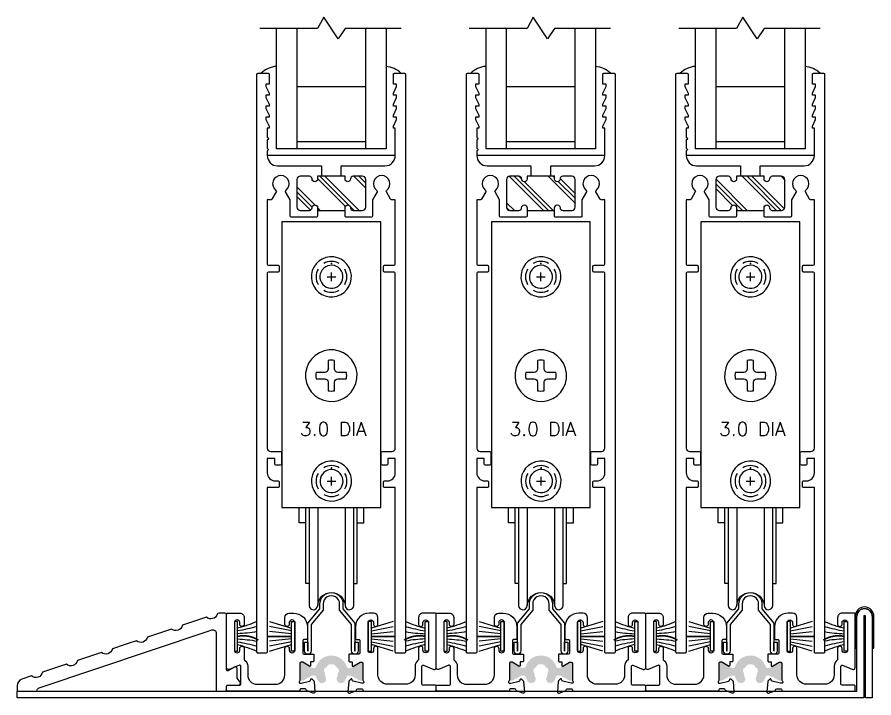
# Model space of a CAD drawing. Extents: x -7.7 to 55.8, y -21.7 to 30.1.
# Drawn here: x 7.82 to 15.62, y 20.43 to 26.63 of the extents above; entities that cross this region are included whole.
import ezdxf
from ezdxf.enums import TextEntityAlignment as Align

# ---------------------------------------------------------------- set-up
doc = ezdxf.new("R2010")
doc.units = 0
doc.header["$LTSCALE"] = 0.25
doc.header["$MEASUREMENT"] = 0
doc.layers.get('0').update_dxf_attribs({"linetype": 'CONTINUOUS'})
for name, color, linetype in [('FRAME', 1, 'CONTINUOUS'), ('GLASS-VINYL', 7, 'CONTINUOUS'), ('HARDWARE', 7, 'CONTINUOUS'), ('HEM COVER', 4, 'CONTINUOUS'), ('I-STRUT', 7, 'CONTINUOUS'), ('RISER', 7, 'CONTINUOUS'), ('SEAL', 7, 'CONTINUOUS'), ('SILL-PAN', 7, 'CONTINUOUS'), ('VENT', 5, 'CONTINUOUS')]:
    doc.layers.add(name, color=color, linetype=linetype)
doc.styles.get("Standard").update_dxf_attribs({"font": 'simplex.shx'})

# ---------------------------------------------------------------- blocks, each defined once
blk = doc.blocks.new('3752 RISER')
at = {"color": 1}
blk.add_lwpolyline([(0.1218843201728106, -0.3641737218113388), (0.09500000000000419, -0.3276602540378466), (0.09500000000000419, -0.2405247913859316, 0.5773502691896355), (0.07100000000000328, -0.2266683849253806), (0.01500000000000234, -0.2590000000000021, -0.5773502691896304), (1.77635683940025e-15, -0.2503397459621564), (-1.77635683940025e-15, 0.2503397459621564, 0.414213562373091), (-0.01600000000000179, 0.2663397459621546), (-0.07014949138756954, 0.2663397459621546, 0.3218493606504528), (-0.08531048291560417, 0.2554528991856433, -0.5303409811657501), (-0.184236502029675, 0.2280456685153265), (-0.4021101889183942, 0.1549996478231659, -0.564932682866004), (-0.5028087322722588, 0.1212386738086391), (-0.7206824191609691, 0.04819265311646426, -0.5649326828659461), (-0.8213809625148336, 0.01443167910195164), (-0.8798903550093886, -0.005184633247994341), (-0.9325035645684343, -0.02282414561415358), (-1.039254649403535, -0.05861434159021606, -0.564932682866004), (-1.1399531927574, -0.09237531560474643), (-1.357826879646109, -0.1654213362969212, -0.5649326828659461), (-1.458525422999974, -0.1991823103114303), (-1.676399109888662, -0.2722283310035944, -0.5649326828660137), (-1.777097653242528, -0.3059893050181106), (-1.865708433547066, -0.3356976419178341, 0.3223425503140719), (-1.907999999999999, -0.3944818034506898), (-1.907999999999999, -0.4436602540378463), (-1.727101774400115, -0.4436602540378463, -0.3249412314732663), (-1.705957363416056, -0.4139764934019734), (-0.1697931056517668, 0.1010498402577316), (-0.1348542167735314, 0.1127637229041678, -0.5124674007691762), (-0.09399999999999942, 0.08337164213773995), (-0.09399999999999942, -0.3858344081262803), (-0.09399999999999942, -0.4336602540378447, 0.4142135623730951), (-0.08399999999999963, -0.4436602540378463), (-0.00999999999999801, -0.4436602540378463, 0.414213562373108), (1.77635683940025e-15, -0.4336602540378447), (1.77635683940025e-15, -0.3996602540378458, -0.4142135623730951), (0.01000000000000156, -0.3896602540378442), (0.1090000000000018, -0.3896602540378442, 0.614985551733185)], format="xyb", close=True, dxfattribs=at)
blk = doc.blocks.new('3749-SILL')
at = {"layer": 'I-STRUT'}
h = blk.add_hatch(color=256, dxfattribs=at)
h.dxf.hatch_style = 1
edge = h.paths.add_edge_path()
edge.add_arc((0.9540000000000077, -0.5239998801021031), 0.06889742808219167, 59.999999999995, 119.9999999999948, ccw=False)
edge.add_line((0.9884487140411125, -0.4643329571275103), (0.985495967123299, -0.4694472648110448))
edge.add_arc((0.9540000000000077, -0.523999880102096), 0.06299193424657525, 30.000000000000625, 59.99999999999619, ccw=False)
edge.add_line((1.008552615291066, -0.4925039129788047), (1.013666922974593, -0.4895511660610055))
edge.add_arc((0.9540000000000077, -0.5239998801021031), 0.06889742808219167, 5.9117155615240335e-12, 30.000000000002785, ccw=False)
edge.add_line((1.022897428082203, -0.523999880102096), (1.01699193424659, -0.523999880102096))
edge.add_arc((0.9540000000000077, -0.523999880102096), 0.06299193424657525, -30.000000000000625, 0, ccw=False)
edge.add_line((1.008552615291066, -0.5554958472253873), (1.013666922974593, -0.5584485941432007))
edge.add_arc((0.9540000000000077, -0.5239998801021031), 0.06889742808219167, 323.1301023541607, 329.99999999999716, ccw=False)
edge.add_arc((1.040613909589055, -0.588960312293878), 0.03936995890410953, 143.1301023541601, 323.1301023541457)
edge.add_arc((0.9540000000000077, -0.5239998801021031), 0.1476373458904107, 323.1301023541566, 343.8304322988947)
edge.add_arc((1.103359578905156, -0.5673068348966197), 0.007873991780821906, 90, 163.8304322988909, ccw=False)
edge.add_line((1.103359578905156, -0.5594328431158004), (1.125148285231191, -0.5594328431158004))
edge.add_arc((1.125148285231191, -0.5909288102390864), 0.03149596712328762, 60.00000000001222, 90, ccw=False)
edge.add_line((1.140896268792829, -0.5636525025935555), (1.213589360971767, -0.6056218789312968))
edge.add_arc((1.21752635686218, -0.5988028020199128), 0.007873991780821906, 239.9999999999947, 270)
edge.add_line((1.21752635686218, -0.606676793800732), (1.225652716438361, -0.606676793800732))
edge.add_arc((1.225652716438361, -0.5909288102390864), 0.01574798356164381, 270, 360)
edge.add_line((1.241400700000014, -0.5909288102390864), (1.241400700000014, -0.4570709499651144))
edge.add_arc((1.225652716438361, -0.4570709499651144), 0.01574798356164381, 0, 90)
edge.add_line((1.225652716438361, -0.4413229664034688), (1.217526356862166, -0.4413229664034759))
edge.add_arc((1.217526356862166, -0.4491969581842881), 0.007873991780821906, 90, 119.9999999999416)
edge.add_line((1.213589360971767, -0.4423778812729111), (1.140896268792829, -0.4843472576106365))
edge.add_arc((1.125148285231191, -0.4570709499651144), 0.03149596712328762, 270, 299.9999999999958, ccw=False)
edge.add_line((1.125148285231191, -0.4885669170883986), (1.103359578905156, -0.4885669170883986))
edge.add_arc((1.103359578905156, -0.4806929253075793), 0.007873991780821906, 196.1695677010595, 270, ccw=False)
edge.add_arc((0.9540000000000077, -0.5239998801021031), 0.1476373458904107, 16.16956770111066, 90)
edge.add_arc((0.9540000000000077, -0.5239998801021031), 0.1476373458904107, 90, 163.8304322988893)
edge.add_arc((0.8046404210948594, -0.4806929253075793), 0.007873991780821906, 270, 343.8304322989405, ccw=False)
edge.add_line((0.8046404210948594, -0.4885669170883986), (0.7828517147688245, -0.4885669170883986))
edge.add_arc((0.7828517147688245, -0.4570709499651144), 0.03149596712328762, 239.9999999999818, 270, ccw=False)
edge.add_line((0.7671037312071718, -0.4843472576106365), (0.6944106390282485, -0.4423778812729111))
edge.add_arc((0.6904736431378353, -0.4491969581842881), 0.007873991780821906, 59.99999999996886, 90)
edge.add_line((0.6904736431378353, -0.4413229664034688), (0.6823472835616542, -0.4413229664034759))
edge.add_arc((0.6823472835616542, -0.4570709499651144), 0.01574798356164381, 90, 180)
edge.add_line((0.6665993000000014, -0.4570709499651144), (0.6665993000000014, -0.5909288102390864))
edge.add_arc((0.6823472835616542, -0.5909288102390864), 0.01574798356164381, 180, 270)
edge.add_line((0.6823472835616542, -0.606676793800732), (0.6904736431378353, -0.606676793800732))
edge.add_arc((0.6904736431378353, -0.5988028020199128), 0.007873991780821906, 270, 300.0000000000052)
edge.add_line((0.6944106390282485, -0.6056218789312968), (0.767103731207186, -0.5636525025935555))
edge.add_arc((0.7828517147688245, -0.5909288102390864), 0.03149596712328762, 90, 119.9999999999878, ccw=False)
edge.add_line((0.7828517147688245, -0.5594328431158004), (0.8046404210948594, -0.5594328431158004))
edge.add_arc((0.8046404210948594, -0.5673068348966197), 0.007873991780821906, 16.1695677011092, 90, ccw=False)
edge.add_arc((0.9540000000000077, -0.5239998801021031), 0.1476373458904107, 196.1695677011054, 216.8698976458435)
edge.add_arc((0.8673860904109603, -0.588960312293878), 0.03936995890410953, 216.8698976458544, 396.8698976458398)
edge.add_arc((0.9540000000000077, -0.5239998801021031), 0.06889742808219167, 209.9999999999977, 216.8698976458392, ccw=False)
edge.add_line((0.8943330770254221, -0.5584485941431936), (0.8994473847089637, -0.5554958472253873))
edge.add_arc((0.9540000000000077, -0.523999880102096), 0.06299193424657525, 180, 210.000000000007, ccw=False)
edge.add_line((0.8910080657534394, -0.523999880102096), (0.8851025719178125, -0.523999880102096))
edge.add_arc((0.9540000000000077, -0.5239998801021031), 0.06889742808219167, 149.9999999999972, 179.9999999999941, ccw=False)
edge.add_line((0.8943330770254221, -0.4895511660610055), (0.8994473847089637, -0.4925039129788047))
edge.add_arc((0.9540000000000077, -0.523999880102096), 0.06299193424657525, 119.99999999999261, 149.999999999993, ccw=False)
edge.add_line((0.9225040328767307, -0.4694472648110448), (0.9195512859589172, -0.4643329571275103))
for points in [[(0.5300000000000011, -0.5540004872134574), (0.5300000000000011, -0.3659999999999997), (0.5300000000000153, -0.3119999999999976, -0.414213562373095), (0.5500000000000114, -0.2920000000000016), (0.5505000000000138, -0.2920000000000087, -0.4142135623732017), (0.5700000000000216, -0.3114999999999952), (0.5699999999999363, -0.3275000000000006, 0.4142135623732224), (0.5944999999999254, -0.3520000000000039), (0.5954999999999302, -0.3519999999999897, 0.414213562373095), (0.6199999999999193, -0.3275000000000006), (0.6200000000000045, -0.0764999999999958, 0.4142135623730526), (0.5955000000000155, -0.05200000000000671), (0.5945000000000107, -0.0519999999999925, 0.4142135623730949), (0.5700000000000216, -0.07650000000001), (0.5700000000000358, -0.09250000000000114, -0.4142135623733084), (0.5505000000000138, -0.112000000000009), (0.549500000000009, -0.1119999999999948, -0.4142135623733084), (0.5300000000000011, -0.09250000000000114), (0.5300000000000011, -0.03000000000000114, -0.414213562373017), (0.5700000000000074, 0.009999999999990905), (0.5927576328495547, 0.009999999999990905), (0.610000000000003, 0.009999999999990905, -0.4142135623731044), (0.735000000000003, -0.1150000000000126), (0.7349999999999994, -0.2199999999999989, -0.4142135623736153), (0.7249999999999943, -0.2299999999999969), (0.7050000000000125, -0.2299999999999969, 0.4142135623737195), (0.6949999999999932, -0.2400000000000091), (0.6950000000000216, -0.3549999999999969, 0.414213562372991), (0.7050000000000125, -0.365000000000002), (0.7950155772184502, -0.3650000000000091), (0.7950155772184644, -0.4250000000000043, -0.4142135623736153), (0.7850155772184593, -0.4350000000000023), (0.7649845850430097, -0.4350000000000023), (0.7649845850429955, -0.4678652431251606, -0.5855240683197985), (0.7530129458922943, -0.4745834136928337), (0.6932613134322736, -0.4381108614683598, 0.1378721067474893), (0.6871101301893816, -0.4363818418366989), (0.6784052314997382, -0.436381841836706, 0.414213562373095), (0.6665989560165713, -0.448188117319873), (0.6665989560165713, -0.599811642884335, -0.213421765283858), (0.6626635308555109, -0.6086115210648249, 0.6885002580693733), (0.6705343811776316, -0.6292176747285172), (0.6768509058451855, -0.6292176747285101, 0.06554346281524685), (0.6799065947919587, -0.6288153856468188), (0.7557098215109761, -0.6085039722637777, 0.2679491924307935), (0.7640581189656785, -0.6001556748090753), (0.7652527777641325, -0.5956971474755353, -0.5773502691896111), (0.778420967001594, -0.5921687418035848), (0.7927361969683915, -0.6064839717703894, -0.1763269807084598), (0.7961492485542294, -0.6138032845162744), (0.8042939102109443, -0.7068971932408363, -0.5486187866267667), (0.7884945771375129, -0.7190204479001654), (0.7329722902087639, -0.6988119881197026, -0.2637246696229036), (0.7254171660954682, -0.6899510977373229, 0.3595082375522588), (0.7138240579492532, -0.6803782018222595), (0.6784052314997382, -0.6803782018222524, 0.4142135623732713), (0.6665989560165713, -0.6921844773054335), (0.6665989560165713, -0.7000004872134671), (0.01000000000000512, -0.70000048721346, -0.4142135623733031), (0, -0.6900004872134691), (0, -0.656000487213463, -0.4142135623734073), (0.01000000000000512, -0.646000487213465), (0.1200000000000045, -0.6460004872134721, 0.414213562372991), (0.1299999999999955, -0.6360004872134599), (0.1299999999999955, -0.4746324154477151, 0.5285491067761589), (0.1163456096550419, -0.4653240626822353), (0.02184702455195975, -0.5024235072041847, -0.5285491067762694), (1.4210854715202e-14, -0.4875301427794199), (0, 0, -0.4142135623734073), (0.01000000000000512, 0.00999999999999801), (0.1200000000000045, 0.01000000000000512, -0.414213562373147), (0.1599999999999966, -0.03000000000000114), (0.1599999999999966, -0.09250000000000114, -0.4142135623731486), (0.140500000000003, -0.1120000000000019), (0.1394999999999982, -0.1119999999999948, -0.4142135623732018), (0.1200000000000045, -0.09249999999999403), (0.1200000000000045, -0.0764999999999958, 0.4142135623732225), (0.09550000000000125, -0.0519999999999996), (0.09450000000001069, -0.05200000000000671, 0.414213562373095), (0.06999999999999318, -0.0764999999999958), (0.07000000000007844, -0.3275000000000006, 0.4142135623732648), (0.09450000000008174, -0.3520000000000039), (0.09550000000008652, -0.3520000000000039, 0.4142135623732649), (0.1200000000000898, -0.3275000000000006), (0.1200000000000045, -0.3114999999999952, -0.4142135623731485), (0.1394999999999982, -0.2919999999999945), (0.1400000000000006, -0.2920000000000016, -0.414213562373043), (0.1599999999999966, -0.3119999999999976), (0.1599999999999966, -0.4147658972593291, -0.2504916501726727), (0.1920000000000073, -0.474632415447708), (0.1920000000000073, -0.5530004872134668, 0.4142135623731071), (0.277000000000001, -0.6380004872134695), (0.4450000000000216, -0.6380004872134624, 0.4142135623730828), (0.5300000000000296, -0.5530004872134597)], [(1.378000000000014, -0.5540004872134574), (1.378000000000014, -0.3659999999999997), (1.378, -0.3119999999999976, 0.414213562373095), (1.358000000000004, -0.2920000000000016), (1.357500000000002, -0.2920000000000087, 0.4142135623732017), (1.337999999999994, -0.3114999999999952), (1.338000000000079, -0.3275000000000006, -0.4142135623732224), (1.31350000000009, -0.3520000000000039), (1.312500000000085, -0.3519999999999897, -0.414213562373095), (1.288000000000096, -0.3275000000000006), (1.288000000000011, -0.0764999999999958, -0.4142135623730526), (1.3125, -0.05200000000000671), (1.313500000000005, -0.0519999999999925, -0.4142135623730949), (1.337999999999994, -0.07650000000001), (1.33799999999998, -0.09250000000000114, 0.4142135623733084), (1.357500000000002, -0.112000000000009), (1.358500000000006, -0.1119999999999948, 0.4142135623733084), (1.378000000000014, -0.09250000000000114), (1.378000000000014, -0.03000000000000114, 0.414213562373017), (1.338000000000008, 0.009999999999990905), (1.315242367150461, 0.009999999999990905), (1.298000000000012, 0.009999999999990905, 0.4142135623731044), (1.173000000000012, -0.1150000000000126), (1.173000000000016, -0.2199999999999989, 0.4142135623736153), (1.183000000000021, -0.2299999999999969), (1.203000000000003, -0.2299999999999969, -0.4142135623737195), (1.213000000000022, -0.2400000000000091), (1.212999999999994, -0.3549999999999969, -0.414213562372991), (1.203000000000003, -0.365000000000002), (1.112984422781565, -0.3650000000000091), (1.112984422781551, -0.4250000000000043, 0.4142135623736153), (1.122984422781556, -0.4350000000000023), (1.143015414957006, -0.4350000000000023), (1.14301541495702, -0.4678652431251606, 0.5855240683197985), (1.154987054107721, -0.4745834136928337), (1.214738686567742, -0.4381108614683598, -0.1378721067474893), (1.220889869810634, -0.4363818418366989), (1.229594768500277, -0.436381841836706, -0.414213562373095), (1.241401043983444, -0.448188117319873), (1.241401043983444, -0.599811642884335, 0.213421765283858), (1.245336469144505, -0.6086115210648249, -0.6885002580693733), (1.237465618822384, -0.6292176747285172), (1.23114909415483, -0.6292176747285101, -0.06554346281524685), (1.228093405208057, -0.6288153856468188), (1.152290178489039, -0.6085039722637777, -0.2679491924307935), (1.143941881034337, -0.6001556748090753), (1.142747222235883, -0.5956971474755353, 0.5773502691896111), (1.129579032998421, -0.5921687418035848), (1.115263803031624, -0.6064839717703894, 0.1763269807084598), (1.111850751445786, -0.6138032845162744), (1.103706089789071, -0.7068971932408363, 0.5486187866267667), (1.119505422862503, -0.7190204479001654), (1.175027709791252, -0.6988119881197026, 0.2637246696229036), (1.182582833904547, -0.6899510977373229, -0.3595082375522588), (1.194175942050762, -0.6803782018222595), (1.229594768500277, -0.6803782018222524, -0.4142135623732713), (1.241401043983444, -0.6921844773054335), (1.241401043983444, -0.7000004872134671), (1.89800000000001, -0.70000048721346, 0.4142135623733031), (1.908000000000015, -0.6900004872134691), (1.908000000000015, -0.656000487213463, 0.4142135623734073), (1.89800000000001, -0.646000487213465), (1.788000000000011, -0.6460004872134721, -0.414213562372991), (1.77800000000002, -0.6360004872134599), (1.77800000000002, -0.4746324154477151, -0.5285491067761589), (1.791654390344974, -0.4653240626822353), (1.886152975448056, -0.5024235072041847, 0.5285491067762694), (1.908000000000001, -0.4875301427794199), (1.908000000000015, 0, 0.4142135623734073), (1.89800000000001, 0.00999999999999801), (1.788000000000011, 0.01000000000000512, 0.414213562373147), (1.748000000000019, -0.03000000000000114), (1.748000000000019, -0.09250000000000114, 0.4142135623731486), (1.767500000000013, -0.1120000000000019), (1.768500000000017, -0.1119999999999948, 0.4142135623732018), (1.788000000000011, -0.09249999999999403), (1.788000000000011, -0.0764999999999958, -0.4142135623732225), (1.812500000000014, -0.0519999999999996), (1.813500000000005, -0.05200000000000671, -0.414213562373095), (1.838000000000022, -0.0764999999999958), (1.837999999999937, -0.3275000000000006, -0.4142135623732648), (1.813499999999934, -0.3520000000000039), (1.812499999999929, -0.3520000000000039, -0.4142135623732649), (1.787999999999926, -0.3275000000000006), (1.788000000000011, -0.3114999999999952, 0.4142135623731485), (1.768500000000017, -0.2919999999999945), (1.768000000000015, -0.2920000000000016, 0.414213562373043), (1.748000000000019, -0.3119999999999976), (1.748000000000019, -0.4147658972593291, 0.2504916501726727), (1.716000000000008, -0.474632415447708), (1.716000000000008, -0.5530004872134668, -0.4142135623731071), (1.631000000000014, -0.6380004872134695), (1.462999999999994, -0.6380004872134624, -0.4142135623730828), (1.377999999999986, -0.5530004872134597)]]:
    blk.add_lwpolyline(points, format="xyb")
blk = doc.blocks.new('3310-Thermal Mammoth B Rail')
at = {"linetype": 'Continuous'}
h = blk.add_hatch(dxfattribs=at)
h.set_pattern_fill('PLAST', angle=45, style=0)
h.set_pattern_definition([(45, (0, 0), (-0.1767766952966369, 0.1767766952966369), []), (45, (-0.02209708691207961, 0.02209708691207961), (-0.1767766952966369, 0.1767766952966369), []), (45, (-0.04419417382415922, 0.04419417382415922), (-0.1767766952966369, 0.1767766952966369), [])])
h.paths.add_polyline_path([(-0.1499999999999915, 0.3239999999999981), (-0.1509999999999962, 0.3239999999999945, -0.4142135623731167), (-0.1749999999999972, 0.347999999999999), (-0.1749999999999972, 0.3740000000000094), (-0.2819999999999965, 0.3740000000000094, 0.4142135623730951), (-0.3130000000000024, 0.3430000000000035), (-0.3130000000000024, 0.09300000000000352, 0.4142135623731119), (-0.2819999999999965, 0.06199999999999761), (-0.2000000000000028, 0.06199999999999761, 0.4142135623730743), (-0.1749999999999972, 0.0870000000000033), (-0.1749999999999972, 0.08800000000000097, -0.414213562373095), (-0.1509999999999962, 0.1120000000000019), (-0.1499999999999915, 0.1119999999999983, -0.4142135623730742), (-0.125, 0.0870000000000033), (-0.125, 0.06199999999999761), (0.125, 0.06199999999999761), (0.125, 0.0870000000000033, -0.4142135623730951), (0.1499999999999915, 0.1120000000000019), (0.1509999999999962, 0.1120000000000019, -0.414213562373095), (0.1749999999999972, 0.08800000000000097), (0.1749999999999972, 0.0870000000000033, 0.414213562373095), (0.2000000000000028, 0.06199999999999761), (0.2819999999999965, 0.06199999999999761, 0.4142135623731117), (0.3130000000000024, 0.09299999999999642), (0.3130000000000024, 0.3430000000000035, 0.4142135623730951), (0.2819999999999965, 0.3740000000000094), (0.1749999999999972, 0.3740000000000094), (0.1749999999999972, 0.347999999999999, -0.414213562373095), (0.1509999999999962, 0.3239999999999981), (0.1499999999999915, 0.3239999999999981, -0.4142135623730743), (0.125, 0.3490000000000038), (0.125, 0.3740000000000094), (-0.125, 0.3740000000000094), (-0.125, 0.3490000000000038, -0.4142135623730951)])
at = {"color": 7}
for p, q in [((-0.125, 0.3740000000000094), (0.125, 0.3740000000000094)), ((0.125, 0.06199999999999761), (-0.125, 0.06199999999999761))]:
    blk.add_line(p, q, dxfattribs=at)
at = {"ltscale": 0.25}
blk.add_lwpolyline([(-0.08850000000000824, 0.3739999999999909), (-0.08850000000000928, 0.4679999999999939), (-0.4875000000000016, 0.4679999999999946, -0.414213562373095), (-0.5815000000000019, 0.561999999999995), (-0.5815000000000028, 0.810999999999992), (-0.5635000000000021, 0.8109999999999937), (-0.5635000000000021, 0.8309999999999933), (-0.5935000000000015, 0.8909999999999938), (-0.5935000000000015, 0.9109999999999934), (-0.5635000000000021, 0.9109999999999934), (-0.5635000000000021, 0.9309999999999929), (-0.5935000000000015, 0.9909999999999934), (-0.5935000000000015, 1.010999999999993), (-0.5635000000000021, 1.010999999999994), (-0.5635000000000021, 1.030999999999993), (-0.5935000000000015, 1.090999999999994), (-0.5935000000000015, 1.110999999999994), (-0.5635000000000021, 1.110999999999994), (-0.5635000000000021, 1.130999999999993), (-0.5935000000000015, 1.190999999999994), (-0.5935000000000015, 1.210999999999993), (-0.5635000000000021, 1.210999999999993), (-0.5635000000000021, 1.300999999999997, 0.4142135623731054), (-0.5735000000000028, 1.310999999999996), (-0.6655000000000024, 1.310999999999991, 0.4142135623730803), (-0.6755000000000013, 1.300999999999991), (-0.6755000000000022, -3.960000000000006, 0.414213562373095), (-0.6655000000000024, -3.970000000000006), (-0.5915000000000026, -3.970000000000006, 0.4142135623730976), (-0.5815000000000028, -3.960000000000006), (-0.5815000000000028, -2.462000000000005), (-0.483500000000002, -2.462000000000008, 0.414213562373095), (-0.4735000000000023, -2.452000000000008), (-0.4735000000000023, -2.410000000000008, 0.414213562373095), (-0.483500000000002, -2.400000000000008), (-0.5095000000000036, -2.400000000000008, -0.414213562373095), (-0.5815000000000037, -2.328000000000008), (-0.5815000000000028, -2.195000000000007), (-0.5135000000000032, -2.195000000000008), (-0.5135000000000032, -2.248000000000008, 0.414213562373095), (-0.5035000000000034, -2.258000000000008), (-0.4635000000000025, -2.258000000000008, 0.414213562373095), (-0.4535000000000027, -2.248000000000008), (-0.4535000000000027, -2.143000000000007, 0.414213562373095), (-0.4635000000000025, -2.133000000000007), (-0.5505000000000013, -2.133000000000007, -0.4142135623730948), (-0.5815000000000019, -2.102000000000007), (-0.5815000000000028, -0.5090000000000048, -0.414213562373095), (-0.571500000000003, -0.499000000000005), (-0.4835000000000029, -0.4990000000000059, 0.4142135623730955), (-0.4735000000000031, -0.4890000000000061), (-0.4735000000000031, -0.4470000000000072, 0.4142135623730948), (-0.4835000000000029, -0.4370000000000074), (-0.5715000000000039, -0.4370000000000065, -0.4142135623730883), (-0.5815000000000028, -0.4270000000000067), (-0.5815000000000028, 0.1595077321642071), (-0.5472735026918985, 0.1595077321642089, 0.267949192431105), (-0.5386132486540545, 0.1645077321642079), (-0.4997048575403289, 0.2318990424139455, 0.3800824376758116), (-0.5023809808042747, 0.2449109197770021, -3.009940464806434), (-0.4126190191957226, 0.2449109197769959, 0.3800824376759228), (-0.4152951424596649, 0.2318990424139278), (-0.3735000000000026, 0.1595077321642124), (-0.3735000000000017, 0.009999999999991793, 0.414213562373095), (-0.3635000000000019, -7.993605777301127e-15), (-0.1335000000000015, -7.993605777301127e-15, 0.414213562373095), (-0.1235000000000017, 0.009999999999991793), (-0.1235000000000026, 0.08699999999999175, 0.4142135623731159), (-0.1485000000000012, 0.1119999999999912, 0.4142135623730846), (-0.1735000000000007, 0.08699999999999175, -0.4142135623730742), (-0.198500000000001, 0.06199999999999317), (-0.2805000000000026, 0.06199999999999228, -0.4142135623730909), (-0.3115000000000032, 0.09299999999999198), (-0.3115000000000023, 0.3429999999999946, -0.414213562373095), (-0.2805000000000026, 0.3739999999999943), (-0.198500000000001, 0.3739999999999943, -0.4142135623730846), (-0.1735000000000015, 0.3489999999999931, 0.414213562373095), (-0.1485000000000012, 0.3239999999999927, 0.4142135623730742), (-0.1235000000000026, 0.3489999999999931), (-0.1235000000000026, 0.3739999999999943), (0.001499999999997392, 0.3739999999999943), (0.1264999999999974, 0.3739999999999943), (0.1264999999999983, 0.3489999999999931, 0.4142135623730742), (0.1514999999999969, 0.3239999999999927, 0.414213562373095), (0.1764999999999972, 0.3489999999999949, -0.4142135623730638), (0.2014999999999967, 0.3739999999999943), (0.2834999999999974, 0.3739999999999943, -0.4142135623730867), (0.314499999999998, 0.3429999999999946), (0.314499999999998, 0.09299999999999198, -0.414213562373095), (0.2834999999999983, 0.06199999999999317), (0.2014999999999967, 0.06199999999999228, -0.414213562373095), (0.1764999999999972, 0.08699999999999086, 0.4142135623730846), (0.1514999999999995, 0.1119999999999921, 0.4142135623731159), (0.1264999999999974, 0.08699999999999175), (0.1264999999999974, 0.009999999999991793, 0.414213562373095), (0.1364999999999972, -7.993605777301127e-15), (0.3664999999999976, -6.217248937900877e-15, 0.414213562373095), (0.3764999999999974, 0.00999999999999357), (0.3764999999999974, 0.1595077321642107), (0.4182951424596704, 0.2318990424139438, 0.3800824376758462), (0.4156190191957254, 0.2449109197770012, -3.009940464806486), (0.5053809808042748, 0.2449109197769959, 0.3800824376759271), (0.5027048575403334, 0.2318990424139287), (0.541613248654051, 0.1645077321642079, 0.267949192431099), (0.550273502691895, 0.1595077321642089), (0.5844999999999976, 0.1595077321642071), (0.5844999999999976, -0.4270000000000067, -0.4142135623730883), (0.5744999999999978, -0.4370000000000065), (0.4864999999999986, -0.4370000000000074, 0.4142135623730949), (0.4764999999999988, -0.4470000000000072), (0.4764999999999988, -0.4890000000000061, 0.4142135623730955), (0.4864999999999986, -0.4990000000000059), (0.5744999999999978, -0.499000000000005, -0.414213562373095), (0.5844999999999976, -0.5090000000000048), (0.5844999999999976, -2.102000000000007, -0.414213562373095), (0.5534999999999979, -2.133000000000007), (0.4664999999999981, -2.133000000000007, 0.414213562373095), (0.4564999999999984, -2.143000000000007), (0.4564999999999975, -2.248000000000008, 0.414213562373095), (0.4664999999999973, -2.258000000000008), (0.5064999999999982, -2.258000000000008, 0.414213562373095), (0.516499999999998, -2.248000000000008), (0.516499999999998, -2.195000000000008), (0.5844999999999985, -2.195000000000007), (0.5844999999999985, -2.328000000000008, -0.4142135623730987), (0.5124999999999984, -2.400000000000008), (0.4864999999999986, -2.400000000000008, 0.414213562373095), (0.4764999999999988, -2.410000000000008), (0.4764999999999988, -2.452000000000008, 0.414213562373095), (0.4864999999999986, -2.462000000000008), (0.5844999999999985, -2.462000000000011), (0.5844999999999985, -3.960000000000006, 0.414213562373095), (0.5944999999999983, -3.970000000000006), (0.6684999999999981, -3.970000000000007, 0.4142135623730976), (0.6784999999999979, -3.960000000000007), (0.6784999999999988, 1.300999999999993, 0.4142135623730878), (0.668499999999999, 1.310999999999993), (0.5764999999999976, 1.310999999999995, 0.414213562373095), (0.5664999999999978, 1.300999999999995), (0.5664999999999978, 1.210999999999993), (0.596499999999998, 1.210999999999993), (0.596499999999998, 1.190999999999994), (0.5664999999999978, 1.130999999999993), (0.5664999999999978, 1.110999999999994), (0.596499999999998, 1.110999999999994), (0.596499999999998, 1.090999999999994), (0.5664999999999978, 1.030999999999993), (0.5664999999999978, 1.010999999999994), (0.596499999999998, 1.010999999999995), (0.596499999999998, 0.9909999999999934), (0.5664999999999978, 0.9309999999999929), (0.5664999999999978, 0.9109999999999934), (0.596499999999998, 0.9109999999999943), (0.596499999999998, 0.8909999999999938), (0.5664999999999978, 0.8309999999999933), (0.5664999999999978, 0.8109999999999937), (0.5844999999999976, 0.8109999999999937), (0.5844999999999976, 0.7256280083870292, 0.9999999999999999), (0.5844999999999976, 0.7056280083870297), (0.5844999999999985, 0.6256280083870296, 1.000000000000089), (0.5844999999999985, 0.60562800838703), (0.5844999999999985, 0.5619999999999941, -0.4142135623730924), (0.4904999999999982, 0.4679999999999938), (0.0914999999999897, 0.4679999999999885), (0.0914999999999897, 0.3739999999999909)], format="xyb", dxfattribs=at)
blk = doc.blocks.new('FW1020 STD SILL')
blk.add_lwpolyline([(0.07500000000000043, 0.4569999999999999, 0.9999999999999999), (-0.0750000000000004, 0.4569999999999963), (-0.07500000000000662, 0.4022826534041937), (-0.1840000000000039, 0.2723815118114272), (-0.1839999999999986, 0.03000000000000203, -1.000000000000015), (-0.2440000000000013, 0.03000000000000136), (-0.2440000000000007, 0.1090000000000004), (-0.2141000000000004, 0.1090000000000009), (-0.2139999999999986, 0.02700000000000014), (-0.214000000000004, 0.2833006188394132), (-0.1050000000000058, 0.4132017604321812), (-0.1050000000000004, 0.4569999999999999, -0.9999999999999999), (0.1050000000000004, 0.4569999999999999), (0.1049999999999986, 0.4132017604321812), (0.2139999999999969, 0.2833006188394132), (0.2139999999999986, 0.02700000000000014), (0.2140999999999981, 0.1090000000000009), (0.2440000000000007, 0.1090000000000004), (0.2440000000000015, 0.03000000000000136, -1.000000000000015), (0.1839999999999986, 0.03000000000000203), (0.1840000000000037, 0.2723815118114272), (0.07499999999999996, 0.4022826534041934)], format="xyb", close=True)
blk = doc.blocks.new('*U189')
for centre, radius, start, end in [((-0.3456614405128079, 1.446055815296801), 1.422404093784139, 285.3136702624448, 292.8214144479464), ((-0.2202649663383273, 1.53878803912885), 1.510267829402409, 279.538423978836, 286.3954961937401), ((-0.03986307727213137, 1.474276594270555), 1.452454437504463, 272.7569915361263, 279.746918198637), ((-0.03986307727213002, -1.474276594270551), 1.452454437504459, 80.25308180136291, 87.24300846387358), ((-0.2202649663383308, -1.538788039128859), 1.510267829402417, 73.6045038062596, 80.46157602116375), ((-0.3456614405128081, -1.446055815296816), 1.422404093784152, 67.17858555205363, 74.68632973755558)]:
    blk.add_arc(centre, radius, start, end)
at = {"layer": 'SEAL'}
blk.add_lwpolyline([(1.759824107611761e-15, -0.1350000000000016), (1.653273178848947e-17, 0.1350000000000016), (0.03000000000000293, 0.1350000000000016), (0.0300000000000029, -0.1350000000000016)], close=True, dxfattribs=at)
at = {"layer": 'SEAL', "const_width": 0.015}
blk.add_lwpolyline([(0.0300000000000058, -6.661338147750939e-16, 0.1939324845919353), (0.2191350432854356, 0.03424964009469217)], format="xyb", dxfattribs=at)
at = {"flags": 9}
for tag, p in [('FLEETWOOD_PART_#', (-0.0005562457240841923, -0.2486722113120052)), ('MANUFACTURER_PART_#', (8.517492267046123e-16, -0.1988058451557535))]:
    blk.add_attdef(tag, p, '', height=0.03125, dxfattribs=at)
blk = doc.blocks.new('*U190')
for centre, radius, start, end in [((-0.3492584894875415, 1.474148895770648), 1.450455084447307, 285.1576319791416, 292.5923982131128), ((-0.2228354374215071, 1.570466562723399), 1.541936727261103, 279.4375583034989, 286.2238277821285), ((-0.04061357819345077, 1.505966933098648), 1.484144396822642, 272.7270850643268, 279.6419605053924), ((-0.04061357819344935, -1.505966933098648), 1.48414439682264, 80.35803949460764, 87.2729149356732), ((-0.2228354374215036, -1.570466562723407), 1.541936727261109, 73.7761722178715, 80.56244169650127), ((-0.3492584894875398, -1.474148895770659), 1.450455084447316, 67.40760178688728, 74.84236802085883)]:
    blk.add_arc(centre, radius, start, end)
at = {"layer": 'SEAL'}
blk.add_lwpolyline([(1.759824107611761e-15, -0.1350000000000016), (1.653273178848947e-17, 0.1350000000000016), (0.03000000000000293, 0.1350000000000016), (0.0300000000000029, -0.1350000000000016)], close=True, dxfattribs=at)
at = {"layer": 'SEAL', "const_width": 0.015}
blk.add_lwpolyline([(0.0300000000000058, -6.661338147750939e-16, 0.1920303470855439), (0.2210696250485103, 0.03424964009469217)], format="xyb", dxfattribs=at)
at = {"flags": 9}
for tag, p in [('FLEETWOOD_PART_#', (-0.0005562457240841923, -0.2486722113120052)), ('MANUFACTURER_PART_#', (8.517492267046123e-16, -0.1988058451557535))]:
    blk.add_attdef(tag, p, '', height=0.03125, dxfattribs=at)
blk = doc.blocks.new('19118-Seal')
for p, q in [((0.03000000000000292, 0.04940012352340856), (0.2284638331653141, 0.08993349097487797)), ((0.03000000000000292, 0.02350333718988245), (0.2284638331653142, 0.04278809469057702)), ((0.03000000000000292, -0.02350333718988251), (0.2284638331653142, -0.04278809469057708)), ((0.03000000000000292, -0.04940012352340862), (0.2284638331653141, -0.08993349097487803))]:
    blk.add_line(p, q)
at = {"layer": 'SEAL'}
for p, q in [((0.2284638331653142, 0.1350000000000015), (0.03000000000000289, 0.07415498501579519)), ((0.2284638331653141, -0.1350000000000016), (0.03000000000000289, -0.0741549850157952))]:
    blk.add_line(p, q, dxfattribs=at)
blk.add_lwpolyline([(1.759824107611761e-15, -0.1350000000000016), (1.653273178848947e-17, 0.1350000000000016), (0.03000000000000293, 0.1350000000000016), (0.0300000000000029, -0.1350000000000016)], close=True, dxfattribs=at)
at = {"layer": 'SEAL', "const_width": 0.015}
blk.add_lwpolyline([(0.03000000000000291, -3.673940397442307e-18), (0.2496107951097102, -3.056850612637313e-17)], dxfattribs=at)
at = {"flags": 9}
for tag, p in [('FLEETWOOD_PART_#', (-0.0005562457240841923, -0.2486722113120052)), ('MANUFACTURER_PART_#', (8.517492267046123e-16, -0.1988058451557535))]:
    blk.add_attdef(tag, p, '', height=0.03125, dxfattribs=at)
blk = doc.blocks.new('*U191')
at = {"layer": 'HARDWARE', "linetype": 'Continuous'}
for p, q in [((0.913999656020847, 3.072000000001125), (0.9939996560208453, 3.072000000001125)), ((0.9539996560208461, 3.032000000001126), (0.9539996560208461, 3.112000000001124)), ((0.9549332916738944, 1.171999999999251), (0.9549332916738944, 1.251999999999249)), ((0.9149332916738953, 1.21199999999925), (0.9949332916738935, 1.21199999999925))]:
    blk.add_line(p, q, dxfattribs=at)
at = {"layer": 'HARDWARE', "color": 7}
blk.add_lwpolyline([(0.5030323651351747, 3.571999999999249), (0.5030323651351747, 0.9719999999992517), (1.403032365135187, 0.9719999999992517), (1.40303236513518, 3.571999999999249)], close=True, dxfattribs=at)
blk.add_lwpolyline([(0.9830323651340844, 2.034976212385114), (0.9830323651340915, 2.111999999998683, -0.414213562373095), (1.013032365134093, 2.141999999998685), (1.09005615274784, 2.141999999998685, 0.1081887187273651), (1.090056152747655, 2.201999999998687), (1.013032365134093, 2.201999999998687, -0.414213562373095), (0.9830323651340915, 2.231999999998688), (0.9830323651340844, 2.30902378761225, 0.1081887187273649), (0.9230323651340822, 2.309023787612435), (0.9230323651340822, 2.231999999998681, -0.414213562373095), (0.893032365134081, 2.20199999999868), (0.8160085775205257, 2.201999999998683, 0.1081887187273651), (0.816008577520341, 2.141999999998681), (0.893032365134081, 2.141999999998681, -0.414213562373095), (0.9230323651340822, 2.11199999999868), (0.9230323651340823, 2.034976212384929, 0.1081887187273649)], format="xyb", close=True, dxfattribs=at)
for points in [[(0.7218669273209795, 0.831702745837255), (0.6598669273209818, 0.8317027458372657), (0.6598669273209818, 0.9719999999992552)], [(0.7509999999998334, 0.2782189472347236), (0.7199999999998346, 0.2782189472347271), (0.7199996560167161, 0.9719999999992517)], [(0.8291520259442162, 0.9719999999992552), (0.8291523699273347, 0.07817002960116665)], [(1.07884728608922, 0.9719999999992517), (1.078847630072338, 0.07817002959833513)], [(1.156999999999846, 0.2782189472347307), (1.187999999999838, 0.2782189472347271), (1.18799965601672, 0.9719999999992517)], [(1.18799965601672, 0.831702745837255), (1.249999656016717, 0.8317027458372657), (1.249999656016717, 0.9719999999992552)]]:
    blk.add_lwpolyline(points, dxfattribs=at)
blk.add_lwpolyline([(0.7509996560167149, 0.9719999999992517), (0.7509999999998405, 0.08010001563192287, 0.9756097096158504), (0.8291523699273347, 0.07817002960117735, -0.951799968728406), (1.078847630072338, 0.0781700296011773, 0.9756097096158504), (1.156999999999832, 0.08010001563192287), (1.156999656016735, 0.9719999999992517)], format="xyb", dxfattribs=at)
for centre, radius, start, end in [((0.9539996560190538, 3.072000000001587), 0.1825024696590584, 106.1690007701996, 106.1377948274399), ((0.9539996560208479, 3.072000000001127), 0.1050014208989607, 131.0231411580958, 130.9828117884154), ((0.9530323651340851, 2.17200000000435), 0.2350018945264222, 117.4668048798294, 117.4308799194682), ((0.9549332916721021, 1.211999999999708), 0.1825024696590588, 106.1690007701995, 106.1377948274398), ((0.9549332916688478, 1.211999999999251), 0.1050014208956481, 131.023141156017, 130.9828117863367)]:
    blk.add_arc(centre, radius, start, end, dxfattribs=at)
at = {"layer": 'HARDWARE', "color": 7, "linetype": 'Continuous'}
for centre, start, end in [((0.9539996560208461, 3.072000000001125), 59.99999999880322, 120.0000000003655), ((0.9539996560208461, 3.072000000001125), 150.0000000002937, 209.9999999985451), ((0.9539996560208461, 3.072000000001125), 329.9999999958393, 29.99999999758994), ((0.9539996560208461, 3.072000000001125), 239.9999999973319, 299.9999999957691), ((0.9549332916738944, 1.21199999999925), 59.99999999880322, 120.0000000003655), ((0.9549332916738944, 1.21199999999925), 150.0000000002937, 209.9999999985451), ((0.9549332916738944, 1.21199999999925), 329.9999999958393, 29.99999999758994), ((0.9549332916738944, 1.21199999999925), 239.9999999973319, 299.9999999957691)]:
    blk.add_arc(centre, 0.1402648927758448, start, end, dxfattribs=at)
at = {"layer": 'HARDWARE', "color": 7, "linetype": 'ByBlock'}
for p in [(0.9539996560225799, 3.192001623886646), (0.9549332916756281, 1.332001623884771)]:
    blk.add_point(p, dxfattribs=at)
at = {"layer": 'FRAME'}
blk.add_blockref('3749-SILL', (0, 0), dxfattribs=at)
at = {"layer": 'HARDWARE'}
blk.add_blockref('FW1020 STD SILL', (0.9539996560167179, -0.3650000000000042), dxfattribs=at)
at = {"layer": 'SEAL', "xscale": -1, "rotation": 180}
for name, p in [('*U189', (0.07000000000003581, -0.2019999999999982)), ('19118-Seal', (1.288000000000053, -0.2019999999999982))]:
    blk.add_blockref(name, p, dxfattribs=at)
at = {"layer": 'SEAL', "rotation": 180}
for name, p in [('19118-Seal', (0.6199993120333822, -0.2019999999999982)), ('*U190', (1.8379993120334, -0.2019999999999982))]:
    blk.add_blockref(name, p, dxfattribs=at)
at = {"layer": 'VENT', "xscale": -1}
blk.add_blockref('3310-Thermal Mammoth B Rail', (0.9545323651351785, 3.613999512786539), dxfattribs=at)
at = {"layer": 'HARDWARE'}
blk.add_text('3.0 DIA', height=0.125, dxfattribs=at).set_placement((0.9702775128903447, 1.623289360654562), align=Align.CENTER)

msp = doc.modelspace()

# ---------------------------------------------------------------- linework, layer by layer
at = {"layer": 'GLASS-VINYL'}
for p, q in [((10.17691558569816, 26.52175101892128), (10.17691558569818, 25.42718198009857)), ((10.36441558569816, 26.52175101892128), (10.36441558569818, 25.42718198009857)), ((10.98941558569816, 26.52175101892128), (10.98941558569818, 25.42718198009857)), ((11.17691558569816, 26.52175101892128), (11.17691558569818, 25.42718198009857)), ((12.08491558569816, 26.52175101892128), (12.08491558569818, 25.42718198009857)), ((12.27241558569816, 26.52175101892128), (12.27241558569818, 25.42718198009857)), ((12.89741558569816, 26.52175101892128), (12.89741558569818, 25.42718198009857)), ((13.08491558569816, 26.52175101892128), (13.08491558569818, 25.42718198009857)), ((13.99291558569816, 26.52175101892128), (13.99291558569818, 25.42718198009857)), ((14.18041558569816, 26.52175101892128), (14.18041558569818, 25.42718198009857)), ((14.80541558569816, 26.52175101892128), (14.80541558569818, 25.42718198009857)), ((14.99291558569816, 26.52175101892128), (14.99291558569818, 25.42718198009857)), ((10.98941558569818, 25.99018198009857), (10.36441558569818, 25.99018198009857)), ((12.89741558569818, 25.99018198009857), (12.27241558569818, 25.99018198009857)), ((14.80541558569818, 25.99018198009857), (14.18041558569818, 25.99018198009857)), ((10.98941558569818, 25.48918198009857), (10.36441558569818, 25.48918198009857)), ((12.89741558569818, 25.48918198009857), (12.27241558569818, 25.48918198009857)), ((14.80541558569818, 25.48918198009857), (14.18041558569818, 25.48918198009857)), ((11.25995195097909, 25.36518198009857), (10.09395195097908, 25.36518198009857)), ((11.17691558569818, 25.42718198009857), (10.17691558569818, 25.42718198009857)), ((13.16795195097909, 25.36518198009857), (12.00195195097908, 25.36518198009857)), ((13.08491558569818, 25.42718198009857), (12.08491558569818, 25.42718198009857)), ((15.0759519509791, 25.36518198009857), (13.90995195097909, 25.36518198009857)), ((14.99291558569818, 25.42718198009857), (13.99291558569818, 25.42718198009857))]:
    msp.add_line(p, q, dxfattribs=at)
for points in [[(11.31380247551338, 26.52175101892128), (10.80345229496201, 26.52175101892128), (10.73977712939337, 26.42948956266788), (10.60926408799011, 26.62601694748626), (10.55345229496201, 26.52175101892128), (10.02693387580539, 26.52175101892128)], [(13.22180247551338, 26.52175101892128), (12.71145229496201, 26.52175101892128), (12.64777712939337, 26.42948956266788), (12.51726408799011, 26.62601694748626), (12.46145229496201, 26.52175101892128), (11.93493387580539, 26.52175101892128)], [(15.12980247551338, 26.5217510189213), (14.61945229496201, 26.5217510189213), (14.55577712939337, 26.42948956266791), (14.42526408799011, 26.62601694748629), (14.36945229496201, 26.5217510189213), (13.84293387580539, 26.5217510189213)]]:
    msp.add_lwpolyline(points, dxfattribs=at)
for centre, start, end in [((10.19526662050958, 25.96027932824033), 94.81774313385806, 135.0643725235129), ((11.16060592095067, 25.9581770369719), 45.74735768505071, 85.71924528049777), ((12.10326662050958, 25.96027932824033), 94.81774313385806, 135.0643725235129), ((13.06860592095067, 25.9581770369719), 45.74735768505072, 85.71924528049777), ((14.01126662050958, 25.96027932824033), 94.81774313385806, 135.0643725235129), ((14.97660592095067, 25.9581770369719), 45.74735768505069, 85.71924528049777)]:
    msp.add_arc(centre, 0.2185, start, end, dxfattribs=at)
at = {"layer": 'HEM COVER'}
msp.add_lwpolyline([(15.44951958584391, 21.17018295452544), (15.45001958584392, 20.88018295452544), (15.46501958584392, 20.88018295452544), (15.46451958584391, 21.17018295452544, -0.9999999999999999), (15.60451958584391, 21.17018295452544), (15.60401958584392, 20.88018295452544), (15.61901958584392, 20.88018295452544), (15.61951958584391, 21.17018295452544, 0.9999999999999999)], format="xyb", close=True, dxfattribs=at)
at = {"layer": 'SILL-PAN'}
for p, q in [((15.46501958584395, 20.48968295452543), (15.46501958584391, 21.17018295452544)), ((15.52701958584391, 21.17018295452544), (15.52701958584395, 20.42768295452543)), ((15.54201958584395, 20.42768295452544), (15.54201958584391, 21.17018295452544)), ((15.6040195858439, 21.17018295452544), (15.60401958584395, 20.42768295452544)), ((7.817419585843922, 20.4896829545254), (15.46501958584395, 20.48968295452543)), ((7.817419585843922, 20.42768295452536), (7.817419585843922, 20.48968295452536)), ((15.52701958584395, 20.42768295452543), (7.817419585843922, 20.42768295452536)), ((15.60401958584395, 20.42768295452544), (15.54201958584395, 20.42768295452544))]:
    msp.add_line(p, q, dxfattribs=at)
for centre, radius, start, end in [((15.53451958584391, 21.17018295452544), 0.0694999999999979, 3.053332494204976e-12, 180.0000000000029), ((15.53451958584391, 21.17018295452545), 0.0694999999999979, 3.053332494204976e-12, 180.0000000000029), ((15.53451958584391, 21.17018295452544), 0.007500000000000284, 0, 180), ((15.53451958584391, 21.17018295452545), 0.007500000000000284, 0, 180)]:
    msp.add_arc(centre, radius, start, end, dxfattribs=at)

# ---------------------------------------------------------------- block references
at = {"layer": 'FRAME'}
for p in [(9.725419585843916, 21.18968246731205), (11.63341958584392, 21.18968246731205), (13.54141958584392, 21.18968246731205)]:
    msp.add_blockref('*U191', p, dxfattribs=at)
at = {"layer": 'RISER'}
msp.add_blockref('3752 RISER', (9.72541958584392, 20.93334272134989), dxfattribs=at)

doc.saveas('drawing.dxf')
